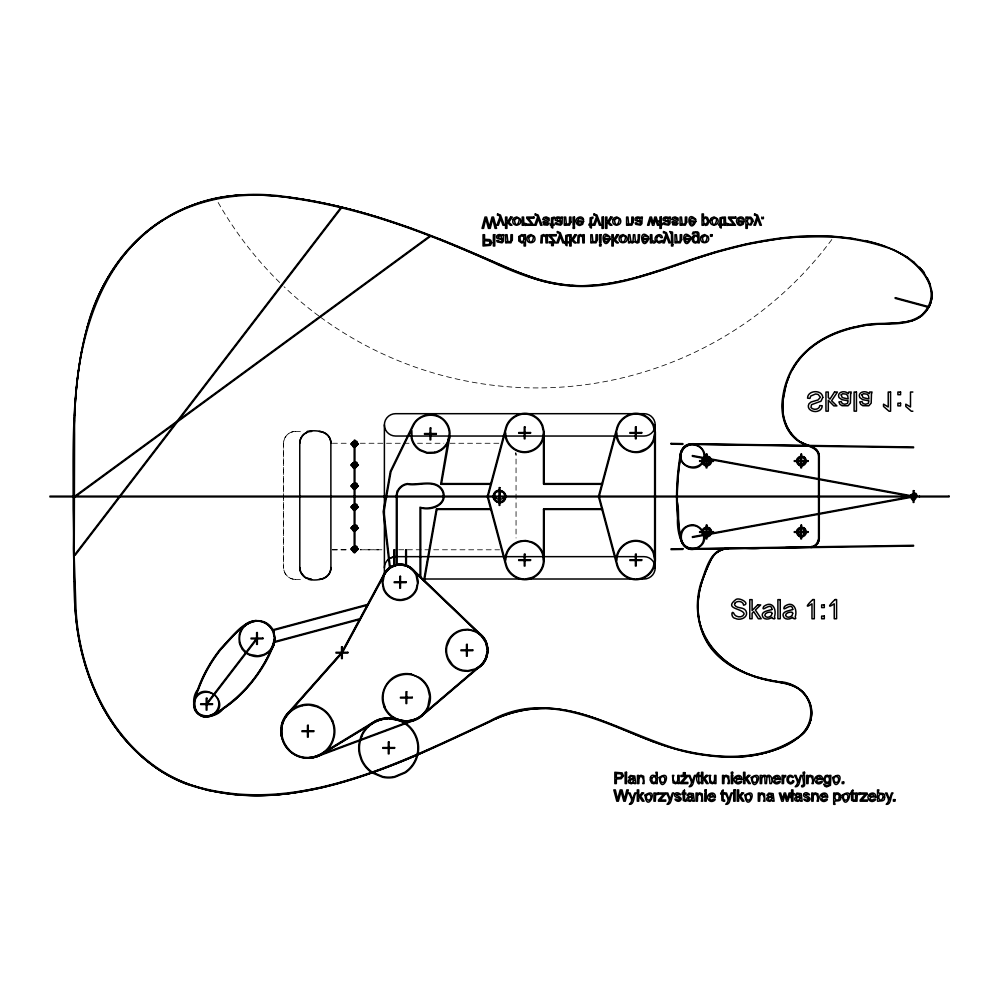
<?xml version="1.0" encoding="UTF-8"?>
<svg xmlns="http://www.w3.org/2000/svg" width="999" height="999" viewBox="0 0 999 999"><rect width="100%" height="100%" fill="white"/><g stroke="black" fill="none" stroke-linecap="round" stroke-linejoin="round"><path stroke-width="0.75" stroke-dasharray="5 3.75" d="M295.442 579.395C289.086 579.52 283.454 573.913 283.566 567.557L283.566 443.256C283.454 436.913 289.086 431.281 295.442 431.431M295.404 431.418L302.797 431.431M332.417 443.256L347.927 443.269M360.264 443.256L411.363 443.269M417.52 443.256L443.868 443.269M450.049 443.269L499.562 443.269M332.455 549.8L347.902 549.787L330.869 549.8M398.701 549.762L499.537 549.8M295.404 579.395L302.797 579.395M516.008 455.094L515.771 452.709A11.776 11.776 0 0 1 516.046 455.107L516.046 537.974M283.604 443.269L283.604 567.557M293.044 579.158A11.801 11.801 0 0 1 283.841 569.942M283.841 440.884A11.801 11.801 0 0 1 293.044 431.668M831.83 239.523A366.933 366.933 0 0 1 321.116 317.645M318.681 315.859A366.933 366.933 0 0 1 284.028 286.725M279.683 282.505A366.933 366.933 0 0 1 217.432 201.211M381.905 549.762L360.264 549.787L381.93 549.8"/><path stroke-width="1.5" d="M74.351 420.042A476.598 476.598 0 0 0 74.176 427.36L73.476 509.003L74.288 581.53M74.188 427.422C75.15 393.569 78.359 359.515 87.288 326.773M782.904 401.361L782.941 412.949M762.324 547.939C747.002 550.874 727.434 542.582 714.597 554.283C709.003 561.563 706.106 570.479 702.859 578.958C696.665 596.153 696.278 615.559 702.821 632.704C710.976 653.858 730.644 668.069 751.46 675.299C766.021 681.73 782.954 680.307 797.065 687.549M698.688 595.579C691.52 634.727 723.239 669.18 759.789 677.647M307.18 431.418C316.121 429.545 330.906 431.256 330.869 443.256L330.906 567.557C330.919 578.833 317.407 581.356 308.654 579.395M931.33 289.46C934.552 303.271 924.987 317.095 911.687 320.866M782.879 401.398L786.188 384.265M931.842 295.504C931.842 305.07 925.898 313.773 917.619 318.281M280.831 729.969L282.655 721.515L286.85 714.235L341.608 652.472L384.178 573.663C389.423 563.436 404.52 560.876 412.637 569.218L481.443 635.089C491.183 643.893 489.522 661.063 478.384 667.931L421.366 716.433C412.187 724.737 400.349 720.716 389.86 718.743M281.431 725.786L281.431 736.688L280.881 732.579M273.676 631.43L275.1 639.41L273.676 645.541A18.207 18.207 0 0 1 264.023 655.182L260.639 656.231A17.17 17.17 0 0 1 253.321 656.231L249.925 655.182M275.1 639.41L274.001 644.705L268.918 656.081A142.133 142.133 0 0 1 223.089 708.99C214.036 720.566 190.372 719.58 194.056 700.811M487.2 651.336L485.601 658.229A20.355 20.355 0 0 1 474.787 669.03L467.932 670.629L462.799 670.204A20.317 20.317 0 0 1 452.497 664.685L448.139 658.229L446.953 654.407A19.456 19.456 0 0 1 446.953 646.216L450.012 638.948A20.317 20.317 0 0 1 462.774 630.394A19.306 19.306 0 0 1 470.979 630.419L474.787 631.605A20.355 20.355 0 0 1 485.601 642.32C489.498 651.123 485.964 662.162 477.934 667.332L420.891 715.858C413.099 722.052 401.598 722.614 393.356 716.945M487.949 651.385L486.288 658.528A21.116 21.116 0 0 1 475.087 669.717L467.957 671.365L462.637 670.941A21.054 21.054 0 0 1 451.973 665.222C444.955 658.329 443.768 646.628 449.388 638.523A21.054 21.054 0 0 1 462.612 629.695L467.957 629.258L475.087 630.906M543.468 433.866L541.982 440.272L540.247 443.469A18.806 18.806 0 0 1 528.409 451.373A17.857 17.857 0 0 1 520.829 451.373C512.275 449.712 505.644 441.633 505.731 432.929L504.994 432.929C504.657 444.892 516.958 454.832 528.571 452.11A19.543 19.543 0 0 0 540.859 443.893L542.669 440.559L544.218 433.916M654.62 433.866L653.146 440.272A18.894 18.894 0 0 1 646.316 448.551L639.572 451.386A17.882 17.882 0 0 1 631.98 451.386C623.438 449.7 616.795 441.633 616.895 432.929L616.146 432.929C615.509 447.989 634.59 458.129 646.728 449.175A19.643 19.643 0 0 0 653.833 440.559L655.369 433.916M819.23 538.249L817.719 543.456A9.278 9.278 0 0 1 813.648 546.84C809.727 548.551 809.053 546.453 813.361 546.153A8.529 8.529 0 0 0 817.095 543.044L818.543 538.686L818.543 456.131C817.781 446.728 806.842 446.728 800.761 442.669C784.777 433.616 779.757 413.698 782.779 396.578A80.432 80.432 0 0 1 788.086 377.11C799.662 348.214 829.345 331.331 858.865 326.111C879.42 319.917 903.908 328.484 922.027 314.66C948.975 287.799 910.564 253.646 884.315 246.778C819.829 225.799 749.974 240.197 687.512 261.501C654.607 272.477 621.49 285.352 586.401 286.413C554.108 287.425 523.064 276.448 494.193 263.012C429.57 233.778 362.35 208.304 291.783 198.189C252.959 191.658 211.963 195.28 176.361 212.824C95.392 252.959 73.501 351.598 74.575 434.228L74.213 557.08L75.874 605.819C78.471 679.008 117.77 758.491 189.997 784.627C293.219 817.494 397.902 763.711 489.498 721.141C552.984 685.277 616.42 730.793 676.785 748.838C716.658 759.29 762.612 761.75 798.026 737.075C811.313 728.296 815.059 708.478 805.294 695.691C797.926 684.802 783.915 683.116 771.965 681.281C748.064 676.41 723.501 666.221 709.053 645.616C697.077 627.559 694.405 604.095 700.736 583.503C705.956 570.192 709.702 548.513 727.959 548.064L727.971 548.813C720.441 548.826 713.436 553.821 710.589 560.739C703.596 575.549 697.427 591.495 698.151 608.179C697.627 651.098 739.497 676.972 777.771 681.618C797.552 681.53 816.483 699.587 810.726 720.142C799.749 748.825 762.237 755.169 735.114 756.955M819.205 538.311L818.518 541.783L814.759 545.904M797.614 532.342C807.667 544.992 804.882 518.031 797.614 532.392M523.051 578.958C515.484 578.059 508.528 572.589 506.443 565.184L488.061 496.528L506.443 427.859C508.528 420.442 515.496 414.972 523.089 414.086A19.805 19.805 0 0 1 531.955 415.572A18.881 18.881 0 0 1 540.247 422.402L541.982 425.599L543.468 431.98L543.468 483.941L544.218 483.941L544.218 431.93L542.669 425.299L540.859 421.978A19.63 19.63 0 0 0 532.242 414.872C521.853 410.152 508.653 416.783 505.719 427.672L487.287 496.528L505.719 565.384C508.653 576.261 521.853 582.904 532.242 578.171A19.63 19.63 0 0 0 540.859 571.066C545.292 564.572 545.279 555.631 540.859 549.138A19.593 19.593 0 0 0 532.242 542.02L525.624 540.484L520.666 540.884A19.443 19.443 0 0 0 510.764 546.241A19.58 19.58 0 0 0 505.444 556.156L505.044 560.127L505.794 560.127L506.168 556.318A18.844 18.844 0 0 1 511.288 546.765A18.706 18.706 0 0 1 520.829 541.62A17.857 17.857 0 0 1 528.409 541.62A18.806 18.806 0 0 1 540.234 549.562C544.492 555.806 544.505 564.41 540.247 570.654A18.881 18.881 0 0 1 531.955 577.472L525.574 578.958M601.823 483.841L598.438 496.528L616.87 565.384C619.505 574.875 630.032 581.505 639.735 579.308A19.643 19.643 0 0 0 653.821 567.732L655.369 561.113L655.369 431.93L653.833 425.299A19.718 19.718 0 0 0 646.728 416.683A19.568 19.568 0 0 0 639.735 413.736C630.032 411.551 619.505 418.169 616.87 427.672L601.823 483.841L602.547 484.028L617.594 427.859C620.142 418.743 630.244 412.375 639.572 414.473A18.831 18.831 0 0 1 649.1 419.605A18.956 18.956 0 0 1 653.146 425.599L654.62 431.98L654.62 561.088L653.146 567.444A18.894 18.894 0 0 1 639.572 578.583L636.725 578.958M602.547 484.028L599.213 496.528L617.594 565.184C619.68 572.602 626.635 578.046 634.203 578.958M680.968 454.82C682.142 439.935 705.606 442.507 703.883 457.08C702.659 471.928 679.233 469.318 680.968 454.77M194.78 700.998C191.346 719.118 214.136 719.392 222.665 708.378A141.396 141.396 0 0 0 268.269 655.744L274.013 641.808M361.763 736.55L360.065 742.045A27.785 27.785 0 0 0 360.065 753.82L361.763 759.302A29.296 29.296 0 0 0 372.315 772.152L382.754 776.548A27.535 27.535 0 0 0 394.518 776.548L404.97 772.152A29.233 29.233 0 0 0 417.245 753.82A27.647 27.647 0 0 0 417.232 742.045A29.233 29.233 0 0 0 404.945 723.676A29.058 29.058 0 0 0 394.393 719.317C387.212 717.757 379.645 719.392 373.351 722.989L321.678 754.407C315.896 757.704 308.966 759.14 302.397 757.704A26.861 26.861 0 0 1 288.773 750.336M383.466 575.212L382.055 581.343L383.466 589.348A18.132 18.132 0 0 0 393.094 599.013L396.503 600.062A17.233 17.233 0 0 0 403.833 600.062L407.217 599.013A18.194 18.194 0 0 0 416.87 589.348L418.294 581.343L416.87 575.212A18.132 18.132 0 0 0 407.267 565.621M384.165 575.511L382.804 583.141L384.165 589.06A17.345 17.345 0 0 0 396.665 599.338L401.061 599.687L406.93 598.314A17.433 17.433 0 0 0 416.183 589.06L417.545 583.141L416.183 575.511A17.433 17.433 0 0 0 406.93 566.271L401.036 564.897M87.3 326.785C104.67 257.567 165.047 198.988 238.124 195.267A170.292 170.292 0 0 1 248.089 194.718C346.541 195.816 437.837 238.149 526.785 275.811C590.222 301.748 656.081 271.091 716.383 251.86M384.39 574.213L341.933 652.797L289.023 712.562A26.623 26.623 0 0 0 321.166 754.445L373.701 722.577A29.62 29.62 0 0 1 396.153 719.43L398.913 720.217A23.676 23.676 0 0 0 422.102 715.509L483.391 663.024A20.729 20.729 0 0 0 481.58 635.751L411.938 569.08L405.956 565.584A17.732 17.732 0 0 0 396.803 564.934L389.997 567.807L384.39 574.213L384.39 424.862A11.176 11.176 0 0 1 395.567 413.686L644.018 413.686A11.176 11.176 0 0 1 655.194 424.862L655.194 567.832A11.176 11.176 0 0 1 644.018 579.008L422.315 579.008M929.457 306.318C933.79 297.165 931.717 286.488 927.259 277.822M786.163 384.29L788.735 377.185M653.696 430.457L655.194 424.862A11.176 11.176 0 0 1 644.018 436.039L395.567 436.039A11.176 11.176 0 0 1 384.39 424.862M788.698 377.21L792.282 369.78M792.257 369.805C803.046 350.012 822.764 336.588 844.03 330.194C865.821 322.277 889.36 325.212 911.65 320.879M792.307 370.03C805.581 345.442 832.404 331.805 859.003 326.848C879.682 320.667 904.32 329.22 922.514 315.234M194.643 699.138C202.322 680.356 229.92 699.637 215.709 713.336C198.801 726.273 187.213 703.546 197.64 689.472A142.62 142.62 0 0 1 220.654 648.576C232.205 637.724 245.042 615.384 264.023 621.79M195.329 699.45C199.775 687.924 217.794 690.908 218.744 702.996M711.65 558.429C714.934 552.41 721.39 548.626 728.209 548.488L810.351 547.252C814.934 547.14 818.955 543.294 819.292 538.736L819.292 456.081C818.618 446.391 807.529 446.041 801.148 442.033M803.059 354.807L810.626 347.664M387.662 559.927L389.972 558.154L395.567 556.655L644.018 556.655A11.176 11.176 0 0 1 655.194 567.832L653.696 562.25M311.638 431.431C305.294 431.293 299.663 436.925 299.762 443.256L299.8 567.557A11.788 11.788 0 0 0 300.761 572.202A11.876 11.876 0 0 0 305.02 577.372L311.601 579.395A11.788 11.788 0 0 1 305.02 577.372L300.687 572.165L299.762 567.557M74.276 581.518C72.827 653.259 98.913 731.38 161.726 771.64C269.518 832.342 395.816 764.422 495.217 719.13A118.781 118.781 0 0 1 544.605 708.391C583.266 708.141 617.544 728.458 652.709 741.595M495.204 719.13C510.726 712.225 527.584 708.528 544.592 708.378M659.115 270.592L634.59 278.097M687.612 261.039L716.37 251.898L747.489 243.881M297.34 706.38L302.397 704.807A25.874 25.874 0 0 1 313.299 704.807L318.356 706.38M498.976 490.984L495.591 492.607L493.956 497.102M500.024 502.06L503.409 500.437L505.044 495.941C503.121 500.511 496.003 500.474 494.168 495.854M706.867 464.585C719.492 454.52 692.557 457.33 706.917 464.585M706.867 535.564C715.721 533.179 703.546 523.239 702.971 532.392M490.671 509.203L491.396 509.015M601.823 509.203L602.547 509.015M913.81 499.088C923.051 491.795 903.396 493.781 913.848 499.088M691.37 443.718C686.113 444.368 681.38 448.464 680.419 453.721C676.748 474.987 675.524 496.69 677.559 518.181C676.548 531.206 682.042 559.615 701.061 545.754C710.789 536.987 699.013 520.429 687.662 525.874C675.474 530.469 679.757 549.737 692.432 549.325L913.561 546.066L913.548 545.317L692.432 548.588C678.433 548.938 677.185 526.698 691.32 525.674C703.671 524.125 708.953 543.119 696.865 547.677C672.364 553.034 681.043 514.285 677.322 501.923C677.047 485.502 678.483 469.068 681.33 452.897C682.754 448.426 686.8 445.042 691.458 444.468M747.464 243.918L781.543 238.274L799.899 236.663M256.081 621.116C240.834 623.801 231.556 638.923 221.229 649.05A141.883 141.883 0 0 0 198.339 689.722C192.844 698.651 192.083 714.572 205.407 716.383C212.712 717.082 219.468 710.239 218.744 702.946M407.567 720.928L415.434 719.093L419.38 716.945A23.452 23.452 0 0 0 427.834 706.693L429.657 696.44L427.822 688.573A23.452 23.452 0 0 0 419.38 678.333C406.481 668.905 386.276 677.272 383.554 692.956A22.04 22.04 0 0 0 383.554 702.322L384.915 706.693M309.19 757.504L313.137 756.967A26.136 26.136 0 0 0 326.398 749.812A26.324 26.324 0 0 0 332.005 741.458C334.727 734.939 334.727 727.534 332.005 721.016M399.275 564.897L396.665 565.247A17.295 17.295 0 0 0 387.874 569.992M256.056 620.367L249.925 621.79A18.244 18.244 0 0 0 244.168 625.674A18.069 18.069 0 0 0 239.223 634.827L239.223 642.145A18.069 18.069 0 0 0 241.958 648.613M302.56 705.544L309.166 705.019L318.069 707.067M387.137 718.743L382.754 719.33A29.058 29.058 0 0 0 368.007 727.272M309.215 758.253L313.299 757.704A26.873 26.873 0 0 0 322.939 753.633A27.073 27.073 0 0 0 332.704 741.745L334.265 736.688A25.762 25.762 0 0 0 334.265 725.786L332.704 720.729M434.602 452.285L427.11 452.472L420.154 449.737A18.944 18.944 0 0 1 412.038 438.111L411.85 430.619L411.113 430.494L411.301 438.274A19.705 19.705 0 0 0 419.742 450.374L426.985 453.209L434.765 453.022A19.693 19.693 0 0 0 446.865 444.543L449.538 438.274L450 433.329A19.543 19.543 0 0 0 437.612 415.696C428.446 411.863 416.945 416.533 412.712 425.424L390.297 471.328L383.179 511.65L389.585 567.782L390.322 567.694L383.941 511.675L391.021 471.565L413.386 425.749C419.006 413.174 438.299 411.351 445.829 423.101A18.781 18.781 0 0 1 449.25 433.366L440.734 483.866L441.471 484.003L449.712 437.3L448.976 437.162L447.939 440.834A18.919 18.919 0 0 1 434.602 452.285M238.124 195.267L253.684 194.705M799.887 236.688L831.692 236.438L854.907 238.786M785.576 547.602L810.376 547.252M912.849 392.033L910.501 392.033L910.501 406.993L905.793 404.158L905.793 406.431L911.338 411.238L912.849 411.238M543.468 432.929L544.218 432.929M654.62 432.929L655.369 432.929M704.47 461.026L712.162 461.026M797.677 461.026L806.867 461.026M498.926 490.984L503.409 492.607L505.044 495.991M676.585 496.528L677.322 496.528M500.074 502.06L495.591 500.437L493.956 497.052M704.47 532.055L712.162 532.055M797.677 532.055L806.867 532.055M706.917 535.564L704.02 534.527L702.971 532.342M654.62 560.127L655.369 560.127M692.432 443.718L913.561 446.978L913.548 447.727L692.419 444.468M808.828 445.804L692.644 444.08A11.838 11.838 0 0 0 681.206 452.859C675.886 481.343 675.911 510.789 680.993 539.298A11.851 11.851 0 0 0 693.281 548.951L723.126 548.551L723.126 549.2M235.727 794.492L208.454 790.484L186.164 783.803A130.582 130.582 0 0 1 154.196 766.483A179.408 179.408 0 0 1 101.498 704.782A234.653 234.653 0 0 1 83.629 659.128M238.599 794.692L244.33 795.104A266.833 266.833 0 0 0 290.06 793.393L322.377 787.362A599.45 599.45 0 0 0 429.87 749.238M405.369 720.928C394.617 718.781 382.942 715.321 372.952 722.352L321.291 753.77C315.672 756.967 308.941 758.378 302.56 756.967M782.242 682.829L761.275 678.134M786.25 683.478C796.103 685.164 804.807 691.857 808.99 700.936A29.558 29.558 0 0 1 810.526 705.306M865.296 240.572C880.356 243.906 895.079 249.313 908.054 257.754M490.671 483.841L491.396 484.028M407.217 565.571L403.833 564.522A17.32 17.32 0 0 0 396.503 564.522L393.107 565.571A18.194 18.194 0 0 0 383.354 575.199M411.213 674.088L419.805 677.709A24.213 24.213 0 0 1 428.521 688.286L429.92 692.794A22.727 22.727 0 0 1 429.92 702.484L428.521 706.992A24.213 24.213 0 0 1 419.805 717.569L411.213 721.178A22.74 22.74 0 0 1 401.523 721.178L392.932 717.569M250.225 654.495L257.879 655.856L263.736 654.495A17.458 17.458 0 0 0 272.977 645.242L274.35 637.587L272.977 631.73A17.458 17.458 0 0 0 263.736 622.477C257.355 619.667 249.638 621.403 244.693 626.211A17.333 17.333 0 0 0 239.96 634.989A16.483 16.483 0 0 0 239.96 641.982A17.333 17.333 0 0 0 244.693 650.761M884.802 246.278C820.117 224.912 749.974 239.423 687.275 260.801C654.445 271.74 621.403 284.603 586.376 285.664C554.195 286.676 523.264 275.712 494.493 262.325C427.922 232.205 358.479 206.069 285.614 196.616C246.965 190.909 206.318 195.991 171.628 214.498C54.396 280.507 75.4 436.213 73.402 548.613L75.125 605.856C77.785 678.146 115.734 756.255 186.101 783.965C290.197 819.792 397.127 764.909 489.81 721.815C563.324 680.644 631.93 746.603 703.796 755.069C738.024 760.314 777.172 756.68 803.983 732.841C815.958 720.067 812.949 697.727 798.313 688.274M411.6 228.584L384.365 219.33A565.372 565.372 0 0 0 285.552 196.803M652.697 741.595C679.008 751.51 706.992 756.992 735.139 756.967A112.924 112.924 0 0 0 798.538 737.512A29.558 29.558 0 0 0 810.901 706.805M782.966 412.899C783.89 422.739 788.386 432.342 796.066 438.698C802.697 446.316 818.618 444.53 819.205 456.918M438.561 238.661L509.028 268.856L540.546 280.157A162.762 162.762 0 0 0 568.906 285.239M893.118 249.5L907.891 257.592L914.185 262.325M805.993 444.767C787.337 437.162 779.919 415.409 783.516 396.678A79.695 79.695 0 0 1 788.773 377.397M796.091 438.673L793.531 436.313A35.714 35.714 0 0 1 786.8 426.76L785.102 422.652M914.16 262.362L923.775 272.327L929.832 283.516M923.85 272.402L919.467 267.22L923.825 272.44M486.288 642.107L487.949 649.25M384.228 706.992C378.159 693.693 387.162 676.698 401.523 674.088A22.84 22.84 0 0 1 411.213 674.088M356.78 464.81C356.531 461.888 351.998 462.412 352.322 465.259M356.78 527.834C350.487 519.917 352.235 536.788 356.78 527.784M352.322 465.209C352.572 468.131 357.118 467.607 356.78 464.76M487.2 649.275L485.514 642.207L481.643 636.313L412.125 569.767C404.333 561.763 389.872 564.21 384.84 574.025L342.232 652.896L288.212 713.835C282.904 719.942 280.357 728.558 282.155 736.525A25.087 25.087 0 0 1 282.155 725.948M655.369 559.128L653.833 552.472A19.643 19.643 0 0 0 646.753 543.831A19.53 19.53 0 0 0 639.735 540.884C628.096 538.149 615.846 548.164 616.196 560.127L616.945 560.127C616.845 551.423 623.426 543.306 631.98 541.62A17.882 17.882 0 0 1 639.572 541.62A18.794 18.794 0 0 1 649.1 546.765A18.894 18.894 0 0 1 653.134 552.709L654.62 559.178M919.48 496.153L919.48 496.903M907.641 496.153L907.641 496.903M763.386 217.07L763.386 218.656L761.812 218.656L761.812 217.07M499.612 490.621L499.612 502.46M703.333 457.604A4.845 4.845 0 0 1 711.313 459.378A4.845 4.845 0 0 1 706.33 465.859A4.845 4.845 0 0 1 702.559 458.616M384.39 567.832A11.176 11.176 0 0 1 395.567 556.655M299.8 443.269A11.788 11.788 0 0 1 301.823 436.65A11.876 11.876 0 0 1 307.03 432.355M319.068 431.431A11.776 11.776 0 0 1 325.686 433.454A11.876 11.876 0 0 1 329.97 438.661A11.776 11.776 0 0 1 330.869 443.231M330.906 567.557A11.788 11.788 0 0 1 328.883 574.175A11.876 11.876 0 0 1 323.676 578.471A11.788 11.788 0 0 1 319.106 579.358M706.78 457.117A3.921 3.921 0 0 1 710.701 461.026A3.921 3.921 0 0 1 706.78 464.96A3.921 3.921 0 0 1 702.871 461.026M704.008 458.266A3.921 3.921 0 0 1 705.257 457.43M797.876 530.544A3.921 3.921 0 0 1 803.883 528.958A3.921 3.921 0 0 1 803.883 535.164A3.921 3.921 0 0 1 797.876 533.578M702.871 532.08A3.921 3.921 0 0 1 706.78 528.146A3.921 3.921 0 0 1 710.701 532.067A3.921 3.921 0 0 1 706.768 535.976M705.257 535.676A3.921 3.921 0 0 1 704.02 534.827M797.876 459.515A3.921 3.921 0 0 1 803.883 457.929A3.921 3.921 0 0 1 803.883 464.135A3.921 3.921 0 0 1 797.876 462.549M700.674 586.076A144.605 144.605 0 0 1 711.65 558.429M83.229 657.654A234.653 234.653 0 0 1 75.649 610.751M74.513 415.646A476.598 476.598 0 0 1 81.518 351.685M95.654 302.585A189.098 189.098 0 0 1 130.931 246.778M131.856 245.754A189.098 189.098 0 0 1 138.624 238.811A143.769 143.769 0 0 1 162.812 219.792M172.977 213.998A170.292 170.292 0 0 1 236.701 195.342M583.329 285.876A162.762 162.762 0 0 1 571.79 285.464M814.872 448.364A10.465 10.465 0 0 1 818.693 453.571M371.828 723.076A29.982 29.982 0 0 0 361.001 736.251L359.328 741.882A28.621 28.621 0 0 0 359.328 753.97L361.064 759.59A30.045 30.045 0 0 0 371.903 772.764L382.592 777.272A28.359 28.359 0 0 0 394.68 777.272L405.394 772.776A29.982 29.982 0 0 0 417.969 753.983A28.472 28.472 0 0 0 417.969 741.882A29.982 29.982 0 0 0 409.802 726.723A29.795 29.795 0 0 0 394.543 718.593A28.571 28.571 0 0 0 382.592 718.593A29.795 29.795 0 0 0 371.903 723.089M361.675 736.525A29.233 29.233 0 0 1 367.919 727.247M475.087 630.831A21.116 21.116 0 0 1 486.288 642.02M392.694 717.569A24.213 24.213 0 0 1 383.966 706.98M393.119 716.945A23.452 23.452 0 0 1 384.665 706.68M281.231 725.798A27.073 27.073 0 0 1 288.624 712.062M288.873 750.374A26.873 26.873 0 0 1 281.568 736.775M288.886 712.387A26.873 26.873 0 0 1 297.415 706.643M318.344 706.643A26.873 26.873 0 0 1 332.63 720.928M289.385 749.837A26.136 26.136 0 0 1 282.28 736.6M286.201 716.77A26.136 26.136 0 0 1 302.622 705.781M318.057 707.304A26.136 26.136 0 0 1 331.943 721.191M302.46 757.017A26.324 26.324 0 0 1 289.098 749.799M281.968 725.961A26.324 26.324 0 0 1 285.939 716.508M384.053 575.474A17.433 17.433 0 0 1 387.774 569.954M264.186 621.79A18.244 18.244 0 0 1 273.851 631.443M249.787 655.169A18.207 18.207 0 0 1 241.833 648.626M250.087 654.482A17.458 17.458 0 0 1 244.58 650.761M543.518 509.115L543.468 560.127L544.218 560.127L544.255 509.115L543.518 509.115M671.041 443.431L671.028 444.18L682.866 444.368L682.879 443.618L671.041 443.431M633.915 778.109L629.208 779.532L628.221 781.156L628.833 782.991L631.368 783.765L634.028 782.567L634.303 783.578L635.751 783.578L634.765 776.023L630.419 775.461L628.496 777.584L629.807 777.921L630.581 776.648L632.317 776.36L633.915 778.109M692.482 795.728L687.774 797.152L686.788 798.775L687.399 800.624L689.934 801.385L692.594 800.187L692.869 801.198L694.317 801.198L693.331 793.643L688.998 793.081L687.025 795.354L688.373 795.541L689.148 794.267L690.883 793.98L692.482 795.728M715.384 797.19C712.25 796.028 706.53 797.914 711.35 800.249C719.467 795.978 712.674 804.67 708.716 800.099C703.758 794.043 715.734 789.347 715.384 797.19M780.444 779.57C777.309 778.396 771.603 780.281 776.41 782.629C784.527 778.358 777.734 787.05 773.788 782.479C768.818 776.423 780.793 771.727 780.444 779.57M875.836 797.19C872.701 796.028 866.995 797.914 871.802 800.249C879.919 795.978 873.126 804.67 869.167 800.099C864.21 794.043 876.185 789.347 875.836 797.19M827.609 797.19C824.712 796.29 818.656 797.789 823.576 800.249C831.692 795.978 824.887 804.682 820.953 800.099C815.971 794.055 827.959 789.347 827.609 797.19M772.277 795.716L767.569 797.152L766.583 798.775L767.182 800.624L769.73 801.385L772.389 800.187L772.664 801.198L774.113 801.198L773.126 793.643L768.78 793.081L766.82 795.354L768.181 795.541L768.943 794.267L770.679 793.98L772.277 795.716M771.952 609.49C768.943 610.676 758.953 611.351 763.311 617.769C765.734 619.88 769.605 619.255 771.915 617.232C771.503 618.818 776.635 620.079 774.425 616.945C777.022 608.928 772.09 600.149 763.736 606.48C760.239 613.798 771.615 600.836 771.952 609.49M792.731 609.49C789.697 610.751 779.744 611.376 784.103 617.769C786.513 619.892 790.384 619.255 792.694 617.232C792.282 618.818 797.414 620.092 795.216 616.945C797.789 608.94 792.869 600.149 784.515 606.48C781.018 613.786 792.394 600.849 792.731 609.49M503.633 235.689L503.471 241.271L502.085 242.832L497.29 241.958L496.69 240.559L498.039 240.372L500.174 241.933L501.748 241.458L502.135 239.897L496.715 237.962C495.254 234.565 500.424 233.466 502.26 235.714L502.534 234.703L503.983 234.703L503.633 235.689M562.237 218.057L562.075 223.639L560.676 225.2L555.894 224.325L555.294 222.927L556.643 222.74L558.778 224.3L560.364 223.826L560.739 222.265L555.319 220.329C553.846 216.933 559.028 215.834 560.864 218.082L561.138 217.07L562.587 217.07L562.237 218.057M642.082 218.057L641.92 223.639L640.521 225.2L635.739 224.325L635.127 222.927L636.488 222.74L638.623 224.3L640.197 223.826L640.584 222.265L635.164 220.329C633.691 216.933 638.873 215.834 640.709 218.082L640.983 217.07L642.432 217.07L642.082 218.057M670.154 218.057L669.992 223.639L668.593 225.2L663.811 224.325L663.199 222.927L664.547 222.74L666.695 224.3L668.269 223.826L668.656 222.265L663.236 220.329C661.763 216.933 666.945 215.834 668.781 218.082L669.055 217.07L670.504 217.07L670.154 218.057M850.661 393.693L850.399 403.134L848.039 405.781L842.007 405.706L839.947 404.308L838.91 401.935L841.208 401.61L842.369 403.671L844.817 404.258L847.489 403.459L848.139 400.824L841.87 399.662L838.973 397.54C836.488 391.783 845.241 389.935 848.338 393.743L848.8 392.033L851.26 392.033L850.661 393.693M871.465 393.693L871.19 403.134L868.83 405.781L862.811 405.706L860.726 404.308L859.702 401.935L862 401.61L863.161 403.671L865.609 404.258L868.281 403.459L868.93 400.824L862.661 399.662L859.764 397.54C857.267 391.783 866.046 389.935 869.13 393.743L869.605 392.033L872.052 392.033L871.465 393.693M741.87 779.57C738.723 778.396 733.029 780.294 737.836 782.629C745.953 778.346 739.16 787.05 735.202 782.479C730.257 776.423 742.22 771.727 741.87 779.57M822.527 779.57C819.38 778.396 813.686 780.281 818.481 782.629C826.598 778.358 819.804 787.05 815.858 782.479C810.913 776.423 822.864 771.727 822.527 779.57M823.963 784.252L824.687 786.126L826.598 786.9L830.444 785.314L830.893 775.399L829.607 775.399L829.607 776.385L827.559 775.212L825.474 775.661L823.688 778.908L823.913 781.018L825.723 783.278L827.534 783.578L829.482 782.504L828.77 785.301L826.86 785.751L823.963 784.252M800.336 795.716L795.616 797.152L794.642 798.775L795.229 800.624L797.789 801.385L800.436 800.187L800.711 801.198L802.16 801.198L801.173 793.643L796.84 793.081L794.879 795.354L796.228 795.541L796.99 794.267L798.725 793.98L800.336 795.716M774.425 778.521L778.983 778.708L777.147 776.36L775.236 776.885L774.425 778.521M597.452 239.735L596.016 242.819L593.156 242.745L592.057 241.733L592.057 242.894L590.809 242.894L590.809 234.703L592.195 234.703L592.832 241.308L594.368 241.87L595.904 240.959L596.066 234.703L597.452 234.703L597.452 239.735M681.655 239.735L680.219 242.819L677.359 242.745L676.261 241.733L676.261 242.894L675.012 242.894L675.012 234.703L676.398 234.703L677.035 241.308L678.571 241.87L680.107 240.959L680.269 234.703L681.655 234.703L681.655 239.735M570.941 222.103L569.505 225.175L566.645 225.112L565.546 224.101L565.546 225.262L564.298 225.262L564.298 217.07L565.684 217.07L566.321 223.676L567.857 224.238L569.393 223.326L569.555 217.07L570.941 217.07L570.941 222.103M579.083 236.888L578.995 242.894L577.609 242.894L578.121 235.502L580.407 234.528L583.004 235.914L583.004 234.703L584.24 234.703L584.24 242.894L582.854 242.894L582.629 236.913L580.681 235.714L579.083 236.888M512.35 239.735L510.914 242.819L508.041 242.745L506.943 241.733L506.943 242.894L505.694 242.894L505.694 234.703L507.08 234.703L507.729 241.308L509.253 241.87L510.801 240.959L510.964 234.703L512.35 234.703L512.35 239.735M542.245 236.888L542.157 242.894L540.771 242.894L541.283 235.502L543.568 234.528L546.166 235.914L546.166 234.703L547.402 234.703L547.402 242.894L546.016 242.894L545.791 236.913L543.843 235.714L542.245 236.888M686.75 222.103L685.314 225.175L682.454 225.112L681.355 224.101L681.355 225.262L680.094 225.262L680.094 217.07L681.493 217.07L682.13 223.676L683.666 224.238L685.202 223.326L685.364 217.07L686.75 217.07L686.75 222.103M633.241 222.103L631.793 225.175L628.933 225.112L627.834 224.101L627.834 225.262L626.585 225.262L626.585 217.07L627.971 217.07L628.608 223.676L630.144 224.238L631.68 223.326L631.843 217.07L633.241 217.07L633.241 222.103M709.365 796.141L713.923 796.328L712.075 793.98L710.177 794.505L709.365 796.141M735.863 778.521L740.409 778.708L738.573 776.36L736.663 776.885L735.863 778.521M816.508 778.521L821.053 778.708L819.217 776.36L817.319 776.885L816.508 778.521M821.59 796.141L826.148 796.328L824.312 793.98L822.414 794.505L821.59 796.141M869.817 796.141L874.362 796.328L872.527 793.98L870.629 794.505L869.817 796.141M591.445 218.631L591.383 224.176L592.782 224.176L592.782 225.262L591.383 225.262L591.383 228.122L589.997 227.285L589.997 225.262L588.985 225.262L588.985 224.176L589.997 224.176L590.172 217.832L592.969 217.095L592.782 218.319L591.445 218.631M567.07 236.263L566.995 241.808L568.394 241.808L568.394 242.894L566.995 242.894L566.995 245.754L565.621 244.917L565.621 242.894L564.597 242.894L564.597 241.808L565.621 241.808L565.784 235.464L568.593 234.728L568.394 235.951L567.07 236.263M552.834 218.631L552.772 224.176L554.158 224.176L554.158 225.262L552.772 225.262L552.772 228.122L551.386 227.285L551.386 225.262L550.374 225.262L550.374 224.176L551.386 224.176L551.56 217.832L554.358 217.095L554.158 218.319L552.834 218.631M721.303 218.631L721.228 224.176L722.627 224.176L722.627 225.262L721.228 225.262L721.228 228.122L719.854 227.285L719.854 225.262L718.83 225.262L718.83 224.176L719.854 224.176L720.029 217.832L722.826 217.095L722.627 218.319L721.303 218.631M274.7 638.586L273.326 645.441C260.202 675.137 237.587 706.131 206.006 716.857C197.502 716.82 191.471 707.13 194.917 699.437C203.609 668.706 222.839 640.409 249.45 622.552C260.539 616.783 275.137 626.123 274.7 638.586M804.545 784.34C805.619 786.538 800.499 788.261 801.673 785.576C805.968 785.901 801.473 777.322 803.159 775.399L804.545 775.399L804.545 784.34M638.249 239.86L637.624 241.658L635.352 241.296L634.79 234.703L633.403 234.703L633.054 241.408L630.869 241.571L629.919 234.703L628.533 234.703L628.533 242.894L629.782 242.894L629.782 241.746L632.267 243.082L634.577 241.646L637.1 243.082L638.973 242.407L639.622 234.703L638.249 234.703L638.249 239.86M792.731 780.581L792.045 782.117L790.284 782.629C787.612 781.905 787.649 777.06 790.321 776.36C797.177 780.606 790.646 771.603 787.412 777.197C786.575 779.295 786.8 782.504 789.173 783.491C791.033 785.464 796.278 780.768 792.731 780.581M524.188 238.674L522.827 241.733L520.404 241.171L519.942 237.412L521.166 235.851L523.551 236.413L524.188 238.674M656.88 237.387L656.88 240.21L658.129 241.746L662.287 240.484L661.201 242.407L659.028 243.082L655.731 241.084C652.522 236.051 661.188 231.468 662.424 237.525L661.063 237.712L659.003 235.664L656.88 237.387M594.068 213.923L593.918 215.222L595.454 215.26L596.453 217.058L593.344 225.262L594.842 225.262L597.14 218.619L599.462 225.262L600.836 225.262L596.952 215.072L594.068 213.923M663.548 231.556L663.398 232.854L664.922 232.892L665.921 234.69L662.824 242.894L664.31 242.894L666.62 236.251L668.93 242.894L670.317 242.894L666.433 232.717L663.548 231.556M693.618 237.55L693.618 240.247L694.829 241.746A2.06 2.06 0 0 0 697.277 241.171C698.788 239.31 697.764 234.977 694.817 236.039L693.618 237.55M703.458 219.743L703.983 223.526L706.38 224.163L707.729 221.241L706.343 218.232A1.961 1.961 0 0 0 703.933 218.781L703.458 219.743M751.585 221.179L750.948 223.539A1.923 1.923 0 0 1 748.563 224.101L747.177 221.229L748.351 218.294L750.923 218.818L751.585 221.179M497.577 213.923L497.427 215.222L498.963 215.26L499.962 217.058L496.853 225.262L498.351 225.262L500.649 218.619L502.972 225.262L504.345 225.262L500.462 215.072L497.577 213.923M535.289 213.923L535.127 215.222L536.663 215.26L537.662 217.058L534.565 225.262L536.063 225.262L538.361 218.619L540.671 225.262L542.057 225.262L538.174 215.072L535.289 213.923M557.405 231.556L557.255 232.854L558.791 232.892L559.79 234.69L556.68 242.894L558.179 242.894L560.476 236.251L562.799 242.894L564.185 242.894L560.289 232.717L557.405 231.556M711.9 219.792C713.249 233.841 721.503 212.312 711.9 219.792M754.632 213.923L754.47 215.222L756.006 215.26L757.017 217.058L753.908 225.262L755.406 225.262L757.692 218.619L760.014 225.262L761.4 225.262L757.517 215.072L754.632 213.923M528.721 237.425C530.057 251.473 538.311 229.945 528.721 237.425M614.497 219.792C615.846 233.841 624.1 212.312 614.497 219.792M620.841 237.425C622.177 251.473 630.431 229.945 620.841 237.425M514.497 219.792C515.846 233.841 524.1 212.312 514.497 219.792M702.422 237.425C703.758 251.473 712.025 229.945 702.422 237.425M822.789 397.427L820.978 401.223L811.475 404.682L810.988 407.48C813.149 410.452 819.53 409.777 819.779 405.582L822.214 405.769L821.94 407.367A5.382 5.382 0 0 1 818.78 410.789C814.197 413.161 805.943 409.777 808.953 403.833L811.001 402.048L818.106 399.925L820.354 397.215L818.156 394.405L815.596 393.981L810.738 396.029L809.952 398.389L807.567 398.176C807.529 390.01 822.239 389.26 822.789 397.427M710.564 219.343C707.592 227.547 721.403 226.561 717.494 218.793L714.135 216.895L711.363 217.994L710.564 219.343M744.218 221.179L743.169 224.325L740.484 225.449A3.596 3.596 0 0 1 736.937 222.927C734.415 217.994 742.569 214.223 744.168 219.53L739.635 218.207L738.099 220.816L744.218 221.179M513.174 219.343C510.189 227.547 524 226.561 520.104 218.793L516.745 216.895L513.973 217.994L513.174 219.343M527.385 236.975C524.4 245.18 538.224 244.193 534.315 236.426L530.956 234.528L528.184 235.627L527.385 236.975M583.666 221.179L582.617 224.325L579.944 225.449A3.596 3.596 0 0 1 576.386 222.927C573.863 217.982 582.03 214.223 583.616 219.53L579.083 218.207L577.559 220.816L583.666 221.179M613.161 219.343C610.177 227.547 624 226.561 620.092 218.793L616.745 216.895L613.96 217.994L613.161 219.343M619.505 236.975C616.52 245.18 630.344 244.193 626.435 236.426L623.076 234.528L620.304 235.627L619.505 236.975M648.763 238.811C641.683 254.383 637.287 225.399 648.713 237.163L644.193 235.839L642.657 238.449L648.763 238.811M695.966 221.179C688.885 236.763 684.49 207.767 695.916 219.53L691.383 218.207L689.859 220.816L695.966 221.179M701.086 236.975C698.101 245.18 711.925 244.193 708.029 236.426L704.657 234.528L701.885 235.627L701.086 236.975M610.177 238.811C603.084 254.383 598.701 225.399 610.127 237.163L605.594 235.839L604.058 238.449L610.177 238.811M690.871 238.811C683.791 254.383 679.395 225.399 690.821 237.163L686.288 235.839L684.752 238.449L690.871 238.811M752.996 221.291L750.961 225.137L747.289 224.338L747.289 228.371L745.903 228.371L745.903 217.07L747.19 217.07L747.19 218.107L748.176 217.195L750.811 217.183L752.746 219.43L752.996 221.291M692.257 237.263L692.457 241.009L693.681 242.545L695.579 243.082L697.964 241.908L697.964 242.894L699.25 242.894L698.85 233.104L697.627 231.843L693.181 232.043L692.307 234.028L695.541 232.53L697.027 232.917L697.839 235.776L694.068 235.015L692.257 237.263M651.698 778.084L652.097 781.717L654.145 782.629C656.705 781.767 656.63 777.185 654.083 776.36L651.698 778.084M761.8 777.721L761.613 783.578L760.227 783.578L760.227 775.399L761.475 775.399C760.888 777.472 765.321 773.276 766.221 776.535C770.329 772.19 773.576 779.67 771.303 783.578L769.929 783.578L769.255 776.598L766.957 777.085L766.47 783.578L765.084 783.578L764.747 776.872L763.373 776.41L761.8 777.721M839.372 797.402L838.598 799.6L836.775 800.249C834.165 799.387 834.315 794.854 836.8 793.918L838.835 794.829L839.372 797.402M646.266 795.741L646.665 799.337L648.925 800.249C651.673 799.5 651.623 794.704 648.913 793.98L646.266 795.741M829.595 779.732L828.845 781.817L826.972 782.429C824.4 781.705 824.412 777.16 826.935 776.36L829.045 777.247L829.595 779.732M697.577 795.416L697.414 801.198L696.028 801.198L696.028 793.019L697.277 793.019L697.277 794.18L699.5 792.831L702.222 793.868L702.672 801.198L701.286 801.198C703.383 798.513 700.586 791.046 697.577 795.416M808.216 777.796L808.054 783.578L806.68 783.578L806.68 775.399L807.916 775.399L807.916 776.56L810.139 775.212L812.861 776.248L813.323 783.578L811.937 783.578C814.035 780.893 811.213 773.426 808.216 777.796M813.311 795.416L813.149 801.198L811.762 801.198L811.762 793.019L813.011 793.019L813.011 794.18L815.234 792.831L817.956 793.868L818.406 801.198L817.02 801.198C818.893 798.588 816.533 790.971 813.311 795.416M639.01 777.796L638.848 783.578L637.462 783.578L637.462 775.399L638.711 775.399L638.711 776.56L640.933 775.212L643.656 776.248L644.105 783.578L642.719 783.578C644.817 780.893 642.007 773.413 639.01 777.796M665.109 779.794L664.323 781.967L662.312 782.629C659.565 781.93 659.552 777.085 662.275 776.36L664.535 777.272L665.109 779.794M750.836 797.414L750.049 799.587L748.039 800.249C745.291 799.55 745.279 794.704 748.014 793.98L750.261 794.892L750.836 797.414M757.18 779.794L756.38 781.967L754.37 782.629C751.598 781.917 751.635 777.097 754.345 776.36L756.605 777.272L757.18 779.794M838.71 779.794L837.911 781.967L835.901 782.629C833.154 781.93 833.141 777.085 835.876 776.36L838.136 777.272L838.71 779.794M848.188 797.414L847.389 799.587L845.379 800.249C842.607 799.537 842.644 794.729 845.341 793.98L847.614 794.892L848.188 797.414M883.203 797.439L881.355 800.249C878.084 800.474 877.859 794.879 880.631 793.98L882.679 794.867L883.203 797.439M714.572 780.157C712.949 786.475 707.991 778.933 710.714 775.399L709.327 775.399L709.839 782.791L712.487 783.765L714.722 782.379L714.722 783.578L715.958 783.578L715.958 775.399L714.572 775.399L714.572 780.157M724.063 777.796L723.9 783.578L722.527 783.578L722.527 775.399L723.763 775.399L723.763 776.56L725.998 775.212L728.708 776.248L729.17 783.578L727.784 783.578C729.994 780.906 727.06 773.413 724.063 777.796M759.827 795.416L759.665 801.198L758.278 801.198L758.278 793.019L759.527 793.019L759.527 794.18L761.75 792.831L764.472 793.868L764.934 801.198L763.536 801.198C765.634 798.526 762.824 791.033 759.827 795.416M655.519 795.429L655.332 801.198L653.945 801.198L653.945 793.019L655.194 793.019C653.833 795.479 659.715 790.446 657.904 794.567C656.93 793.93 655.744 794.367 655.519 795.429M677.759 780.157C676.161 786.475 671.141 778.933 673.9 775.399L672.514 775.399L673.076 782.854L675.674 783.765L677.909 782.379L677.909 783.578L679.145 783.578L679.145 775.399L677.759 775.399L677.759 780.157M783.703 777.796L783.516 783.578L782.13 783.578L782.13 775.399L783.366 775.399L783.366 776.635C786.363 773.688 786.837 776.747 783.703 777.796M426.873 562.425L423.701 580.506L424.438 580.631L437.025 509.178L436.288 509.04L426.873 562.425M857.192 795.429L856.992 801.198L855.606 801.198L855.606 793.019L856.855 793.019C855.494 795.491 861.363 790.446 859.565 794.567C858.578 793.943 857.404 794.367 857.192 795.429M624.537 799.437L622.002 789.909L620.204 789.909L617.544 799.625L615.347 789.909L613.811 789.909L616.82 801.198L618.344 801.198L621.078 791.32L623.801 801.198L625.237 801.198L628.334 789.909L626.835 789.909L624.537 799.437M692.494 455.556L692.357 456.293L913.486 496.89L913.623 496.153L692.494 455.556M633.915 780.306C629.87 787.462 627.946 776.797 633.915 780.306M692.482 797.926C688.536 805.069 686.375 794.38 692.482 797.926M771.927 613.224C772.352 616.845 766.158 619.018 764.797 615.434C764.422 612.262 772.389 610.976 771.927 613.224M772.277 797.926C767.769 805.157 766.57 794.392 772.277 797.926M800.324 797.926C796.702 805.032 794.018 794.567 800.324 797.926M709.153 221.229L707.529 224.9L705.681 225.449L703.308 224.201L703.308 225.262L702.047 225.262L702.047 213.936L703.433 213.936L703.433 217.919L705.581 216.895L707.379 217.42L709.153 221.229M884.615 797.452C885.376 802.359 878.845 800.436 878.808 801.198L877.522 801.198L877.522 789.909L878.908 789.909C875.961 796.69 885.788 789.66 884.615 797.452M792.719 613.224C793.094 616.858 787.012 619.005 785.576 615.434C785.202 612.262 793.169 610.976 792.719 613.224M518.806 236.576L518.768 241.021L521.815 243.082L524.075 241.958L524.075 246.004L525.449 246.004L525.449 234.703L524.163 234.703L524.163 235.739L521.878 234.528L518.806 236.576M485.764 218.656L483.566 228.371L482.03 228.371L485.027 217.07L486.563 217.07L489.285 227.01L492.02 217.07L493.469 217.07L496.565 228.371L495.054 228.371L492.719 218.656L490.222 228.371L488.424 228.371L485.764 218.656M861.975 394.88L863.061 397.627L868.93 398.988L868.556 395.779L867.007 394.155L863.386 393.718L861.975 394.88M841.183 394.88L842.257 397.627L848.139 398.988L847.764 395.779L846.215 394.155L842.594 393.718L841.183 394.88M659.19 777.509C661.45 797.452 674.288 767.457 659.19 777.509M644.992 795.129C647.24 815.084 660.089 785.077 644.992 795.129M744.917 795.129C747.177 815.072 760.014 785.077 744.917 795.129M751.26 777.509C753.508 797.464 766.358 767.457 751.26 777.509M832.791 777.509C835.039 797.452 847.889 767.457 832.791 777.509M842.269 795.129C844.505 815.072 857.367 785.089 842.269 795.129M650.449 777.434L650.124 780.007L651.698 783.129L653.97 783.765L655.931 782.542L655.931 783.578L657.217 783.578L657.217 772.289L655.831 772.289C658.316 780.306 652.272 771.653 650.449 777.434M491.683 242.745L490.434 245.367L483.054 246.004L483.054 234.703L484.552 234.703L484.552 239.298L489.485 239.548L490.771 240.297L491.683 242.745M653.458 221.978L653.146 223.376L651.485 217.07L650.037 217.07L647.539 225.262L648.963 225.262L650.749 218.781L652.472 225.262L653.908 225.262L655.544 218.943L657.417 225.262L658.753 225.262L656.206 217.07L654.757 217.07L653.458 221.978M623.463 775.886L621.253 778.733L616.346 778.983L616.346 783.578L614.847 783.578L614.847 772.289L622.127 772.864L623.463 775.886M692.245 781.867L689.909 775.399L688.423 775.399C692.769 782.829 691.932 783.628 689.148 786.725C694.505 787.374 693.131 777.634 695.916 775.399L694.53 775.399L692.245 781.867M632.454 799.5L630.119 793.019L628.633 793.019C632.991 800.611 632.142 801.123 629.358 804.345C634.715 804.994 633.341 795.254 636.126 793.019L634.74 793.019L632.454 799.5M670.142 799.5L667.807 793.019L666.321 793.019C671.003 800.761 669.53 801.111 667.045 804.345C672.364 804.894 671.066 795.391 673.813 793.019L672.427 793.019L670.142 799.5M728.883 799.5L726.548 793.019L725.062 793.019C729.457 800.436 728.483 801.186 725.786 804.345C731.131 805.032 729.769 795.229 732.554 793.019L731.168 793.019L728.883 799.5M782.542 799.013L780.644 793.019L779.22 793.019L781.717 801.198L783.166 801.198L784.814 794.904L786.438 801.198L787.874 801.198L790.434 793.019L789.085 793.019L787.212 799.325L785.576 793.019L784.165 793.019L782.542 799.013M840.796 797.614C841.008 804.133 832.005 797.664 835.077 804.332L833.69 804.332L833.69 793.019L834.952 793.019L834.952 794.08C837.174 790.946 841.745 794.317 840.796 797.614M910.501 495.204C912.936 510.139 923.113 486.538 910.501 495.204M702.559 459.34C705.656 478.621 718.855 448.226 702.559 459.34M702.559 530.319C705.656 549.6 718.855 519.205 702.559 530.319M797.202 459.34C800.299 478.621 813.498 448.226 797.202 459.34M797.889 459.652C800.511 475.549 811.288 450.412 797.889 459.652M797.202 530.319C800.299 549.6 813.498 519.205 797.202 530.319M798.326 781.867L795.991 775.399L794.492 775.399C799.15 783.129 797.739 783.478 795.216 786.725C800.561 787.412 799.225 777.622 801.985 775.399L800.599 775.399L798.326 781.867M397.302 491.008L396.341 494.567L396.341 564.86L397.09 564.86L397.09 494.667C397.802 489.385 402.16 485.014 407.442 484.315C418.456 486.575 435.814 478.471 442.432 491.321C447.627 504.87 430.407 510.314 420.005 507.217L420.005 577.06L420.754 577.06L420.754 507.967C431.705 511.301 448.489 504.57 443.119 491.008C436.413 477.747 418.681 485.701 407.342 483.566C402.959 484.19 399.25 487.062 397.302 491.008M493.706 494.068C490.347 501.223 502.347 506.693 505.294 498.976C508.666 491.82 496.653 486.363 493.706 494.068M681.181 451.161C674.662 465.059 697.939 475.649 703.671 460.701C710.189 446.803 686.9 436.188 681.181 451.161M889.347 799.5L887.012 793.019L885.514 793.019C889.909 800.436 888.948 801.186 886.238 804.345C891.608 804.994 890.221 795.254 893.006 793.019L891.62 793.019L889.347 799.5M895.391 297.652L895.191 298.376L928.508 307.367L928.708 306.643L895.391 297.652M351.81 442.832C353.958 456.143 363.062 435.152 351.81 442.832M352.497 443.144L352.322 444.243A2.323 2.323 0 0 0 353.708 446.053L356.119 445.554L356.606 443.144A2.323 2.323 0 0 0 354.757 441.77L352.497 443.144M351.81 463.848C353.958 477.16 363.062 456.143 351.81 463.848M351.81 484.852C353.958 498.164 363.062 477.172 351.81 484.852M352.497 485.164C351.049 489.023 358.054 489.035 356.606 485.177A2.323 2.323 0 0 0 354.757 483.791L352.497 485.164M351.81 505.869C353.958 519.18 363.062 498.176 351.81 505.869M352.497 506.181C351.049 510.039 358.054 510.052 356.606 506.181A2.323 2.323 0 0 0 354.757 504.795L352.497 506.181M351.81 526.873C353.958 540.184 363.062 519.18 351.81 526.873M351.81 547.889C353.958 561.188 363.062 540.197 351.81 547.889M352.497 548.201C351.049 552.06 358.054 552.072 356.606 548.201A2.323 2.323 0 0 0 354.757 546.815L352.497 548.201M672.19 221.99L672.814 224.875L676.585 225.162L678.134 223.152L676.785 222.964L674.999 224.3L673.226 223.252L678.121 220.667L678.046 218.169L675.149 216.895L672.714 217.557L671.653 219.518L673.026 219.73L675.149 218.032L677.022 219.33L672.19 221.99M543.219 221.99L543.856 224.875L547.627 225.162L549.175 223.152L547.814 222.964L546.028 224.3L544.255 223.252L549.15 220.667L549.075 218.169L546.191 216.895L543.756 217.557L542.694 219.518L544.055 219.73L546.178 218.032L548.064 219.33L543.219 221.99M490.134 242.695L488.836 244.568L484.552 244.668L484.552 240.634L489.535 241.171L490.134 242.695M674.874 794.255C672.727 798.226 683.279 797.477 678.284 800.249C670.604 795.916 678.596 805.344 681.231 799.125C681.206 796.315 671.653 794.342 679.095 794.392C683.84 796.378 676.523 790.059 674.912 794.18M803.758 794.255C801.747 798.189 813.049 798.051 806.455 800.249C799.675 796.053 807.966 805.419 810.114 799.125C810.239 796.141 800.499 794.542 807.916 794.33C812.574 796.765 805.768 789.734 803.808 794.18M734.802 603.309L734.54 604.832C736.738 608.965 743.481 606.58 745.928 610.839C749.1 617.132 740.359 620.991 735.476 618.443C730.169 617.956 731.605 607.941 734.552 614.76C736.825 617.582 742.931 617.844 744.155 613.948C742.931 608.129 723.726 609.24 735.326 599.974C738.436 596.278 751.111 603.696 743.593 605.207C743.443 600.973 736.862 600.287 734.802 603.309M694.492 221.953L693.98 223.501L692.257 224.3L690.646 223.664L689.922 221.953L694.492 221.953M742.744 221.953L742.232 223.501L740.509 224.3L738.898 223.664L738.186 221.953L742.744 221.953M582.205 221.953L581.68 223.501L579.957 224.3L578.346 223.664L577.634 221.953L582.205 221.953M608.703 239.585L608.179 241.134L606.455 241.933L604.857 241.296L604.133 239.585L608.703 239.585M647.302 239.585L646.778 241.134L645.054 241.933L643.456 241.296L642.732 239.585L647.302 239.585M689.41 239.585L688.873 241.134L687.162 241.933L685.564 241.296L684.839 239.585L689.41 239.585M498.351 235.976L498.663 238.012L502.135 238.811L500.998 235.964L498.351 235.976M556.942 218.344L557.267 220.379L560.739 221.179L559.602 218.331L556.942 218.344M636.788 218.344L637.112 220.379L640.584 221.179L639.447 218.331L636.788 218.344M664.859 218.344L665.184 220.379L668.656 221.179L667.507 218.331L664.859 218.344M621.915 775.961L620.491 777.522L616.346 777.659L616.346 773.626L620.716 773.75L621.915 775.961M835.089 599.562C831.455 602.834 825.274 609.777 834.24 603.808L834.24 618.756L836.588 618.756L836.588 599.562L835.089 599.562M812.824 599.562C809.178 602.834 803.009 609.777 811.975 603.808L811.975 618.756L814.322 618.756L814.322 599.562L812.824 599.562M510.614 217.07L507.904 221.266L506.93 220.317L506.93 217.07L505.544 217.07L505.544 228.371L506.93 228.371L506.93 221.928L510.214 225.262L512 225.262L508.878 222.228L512.325 217.07L510.614 217.07M574.825 234.703L572.115 238.898L571.141 237.949L571.141 234.703L569.755 234.703L569.755 246.004L571.141 246.004L571.141 239.56L574.425 242.894L576.223 242.894L573.089 239.86L576.535 234.703L574.825 234.703M610.601 217.07L607.904 221.266L606.93 220.317L606.93 217.07L605.531 217.07L605.531 228.371L606.93 228.371L606.93 221.928L610.202 225.262L612 225.262L608.878 222.228L612.325 217.07L610.601 217.07M616.945 234.703L614.235 238.898L613.261 237.949L613.261 234.703L611.875 234.703L611.875 246.004L613.261 246.004L613.261 239.56L616.545 242.894L618.344 242.894L615.209 239.86L618.656 234.703L616.945 234.703M834.54 392.033L829.957 399.113L828.296 397.515L828.296 392.033L825.948 392.033L825.948 411.151L828.296 411.151L828.296 400.249L833.853 405.881L836.9 405.881L831.605 400.749L837.437 392.033L834.54 392.033M340.297 208.254L74.55 554.882L75.137 555.332L340.896 208.704L340.297 208.254M256.681 638.261L206.281 703.945L206.88 704.395L257.28 638.711L256.681 638.261M665.471 793.943L660.189 800.074L665.721 800.012L665.721 801.198L658.478 801.198L658.478 800.074L663.686 794.105L658.791 794.143L658.791 793.019L665.471 793.019L665.471 793.943M687.587 776.31L682.305 782.454L687.824 782.379L687.824 783.578L680.594 783.578L680.594 782.454L685.801 776.473L680.893 776.523L680.893 775.399L687.587 775.399L687.587 776.31M867.132 793.943L861.85 800.074L867.382 800.012L867.382 801.198L860.139 801.198L860.139 800.074L865.346 794.105L860.439 794.143L860.439 793.019L867.132 793.019L867.132 793.943M757.654 604.907L752.11 610.539L752.11 599.637L749.762 599.637L749.762 618.756L752.11 618.756L752.11 613.261L753.758 611.675L758.341 618.756L761.238 618.756L755.406 610.052L760.689 604.907L757.654 604.907M641.982 793.019L638.698 796.353L638.698 789.909L637.3 789.909L637.3 801.198L638.698 801.198L638.698 797.964L639.672 797.015L642.382 801.198L644.093 801.198L640.646 796.053L643.768 793.019L641.982 793.019M706.156 775.399L702.871 778.721L702.871 772.289L701.485 772.289L701.485 783.578L702.871 783.578L702.871 780.344L703.845 779.395L706.555 783.578L708.266 783.578L704.819 778.433L707.941 775.399L706.156 775.399M741.907 793.019L738.636 796.353L738.636 789.909L737.25 789.909L737.25 801.198L738.636 801.198L738.636 797.964L739.61 797.015L742.319 801.198L744.018 801.198L740.584 796.053L743.706 793.019L741.907 793.019M748.251 775.399L744.954 778.721L744.954 772.289L743.568 772.289L743.568 783.578L744.954 783.578L744.954 780.344L745.941 779.395L748.638 783.578L750.361 783.578L746.915 778.433L750.037 775.399L748.251 775.399M794.005 793.506L792.956 794.392L792.956 789.909L791.583 789.909L791.583 795.566L790.584 796.415L790.584 797.627L791.583 796.777L791.583 801.198L792.956 801.198L792.956 795.604L794.005 793.506M429.77 235.964L74.763 496.216L75.2 496.828L430.207 236.563L429.77 235.964M852.871 790.159L851.498 790.996L851.498 793.019L850.474 793.019L850.474 794.105L851.498 794.105L851.635 800.374L853.658 801.31L854.47 801.186L854.27 799.962L852.946 799.675L852.871 794.105L854.27 794.105L854.27 793.019L852.871 793.019L852.871 790.159M684.502 790.159L683.129 790.996L683.129 793.019L682.105 793.019L682.105 794.105L683.129 794.105L683.328 800.511L685.289 801.31L686.101 801.186L685.901 799.962L684.59 799.675L684.502 794.105L685.901 794.105L685.901 793.019L684.502 793.019L684.502 790.159M723.089 790.159L721.715 790.996L721.715 793.019L720.704 793.019L720.704 794.105L721.715 794.105L721.915 800.511L723.875 801.31L724.687 801.186L724.487 799.962L723.176 799.675L723.089 794.105L724.487 794.105L724.487 793.019L723.089 793.019L723.089 790.159M698.726 772.539L697.352 773.376L697.352 775.399L696.328 775.399L696.328 776.473L697.352 776.473C695.017 778.034 698.676 787.637 700.124 782.342L698.813 782.055L698.726 776.473L700.124 776.473L700.124 775.399L698.726 775.399L698.726 772.539M414.235 719.58L316.233 756.106L316.496 756.805L414.498 720.279L414.235 719.58M526.635 225L525.212 225.449L523.439 224.026L523.439 225.262L522.19 225.262L522.19 217.07L523.576 217.07L523.801 222.977L526.148 223.714L526.635 225M654.894 242.632L653.458 243.082L651.698 241.658L651.698 242.894L650.449 242.894L650.449 234.703L651.835 234.703L652.06 240.609L654.407 241.346L654.894 242.632M728.421 225L726.985 225.449L725.212 224.026L725.212 225.262L723.975 225.262L723.975 217.07L725.361 217.07L725.586 222.977L727.934 223.714L728.421 225M367.657 604.383L272.59 629.845L272.789 630.569L367.857 605.107L367.657 604.383M359.99 618.681L274.575 641.583L274.775 642.307L360.189 619.405L359.99 618.681M913.498 496.153L692.357 536.713L692.494 537.45L913.623 496.89L913.498 496.153M670.654 232.605L669.73 231.531L672.489 232.155L672.876 242.894L671.503 242.894L671.503 234.29L670.654 232.605M682.866 548.676L671.028 548.863L671.041 549.612L682.879 549.425L682.866 548.676M533.966 217.07L526.723 217.07L526.723 218.207L531.93 224.176L527.035 224.138L527.035 225.262L533.728 225.262L528.434 218.207L533.966 218.269L533.966 217.07M574.475 217.07L573.076 217.07L573.076 225.262L574.475 225.262L574.475 217.07M603.371 217.07L601.985 217.07L601.985 228.371L603.371 228.371L603.371 217.07M661.288 217.07L659.914 217.07L659.914 221.503L658.915 220.654L659.914 222.715L659.914 228.371L661.288 228.371L661.288 223.888L662.325 224.775L661.288 222.677L661.288 217.07M735.751 217.07L728.508 217.07L728.508 218.207L733.716 224.176L728.82 224.138L728.82 225.262L735.501 225.262L730.219 218.207L735.751 218.269L735.751 217.07M574.475 226.773L573.076 226.773L573.076 228.371L574.475 228.371L574.475 226.773M494.767 234.703L493.381 234.703L493.381 246.004L494.767 246.004L494.767 234.703M556.093 234.703L548.851 234.703L548.851 235.839L554.058 241.808L549.15 241.77L549.15 242.894L555.844 242.894L550.561 235.839L556.093 235.901L556.093 234.703M600.973 234.703L599.587 234.703L599.587 242.894L600.973 242.894L600.973 234.703M712.1 234.703L710.514 234.703L710.514 236.288L712.1 236.288L712.1 234.703M553.321 243.906L551.61 243.906L551.61 245.629L553.321 245.629L553.321 243.906M600.973 244.405L599.587 244.405L599.587 246.004L600.973 246.004L600.973 244.405M672.889 244.393L671.503 244.393L671.503 246.004L672.889 246.004L672.889 244.393M856.455 392.033L854.108 392.033L854.108 411.151L856.455 411.151L856.455 392.033M890.571 392.033L888.223 392.033L888.223 406.993L883.516 404.158L883.516 406.431L889.06 411.238L890.571 411.238L890.571 392.033M900.561 392.033L897.889 392.033L897.889 394.705L900.561 394.705L900.561 392.033M900.561 403.209L897.889 403.209L897.889 405.881L900.561 405.881L900.561 403.209M524.999 427.01L524.25 427.01L524.25 438.836L524.999 438.836L524.999 427.01M636.151 427.01L635.401 427.01L635.401 438.836L636.151 438.836L636.151 427.01M430.781 427.997L430.045 427.997L430.045 439.835L430.781 439.835L430.781 427.997M530.544 432.555L518.718 432.555L518.718 433.291L530.544 433.291L530.544 432.555M641.695 432.555L629.87 432.555L629.87 433.291L641.695 433.291L641.695 432.555M436.326 433.541L424.5 433.541L424.5 434.29L436.326 434.29L436.326 433.541M354.932 440.309L354.183 440.309L354.183 552.697L354.932 552.697L354.932 440.309M358.291 443.618L350.861 443.618L350.861 444.368L358.291 444.368L358.291 443.618M706.905 454.12L706.156 454.12L706.156 467.894L706.905 467.894L706.905 454.12M801.548 454.12L800.798 454.12L800.798 467.894L801.548 467.894L801.548 454.12M713.436 460.664L699.612 460.664L699.612 461.401L713.436 461.401L713.436 460.664M808.079 460.664L794.305 460.664L794.305 461.401L808.079 461.401L808.079 460.664M358.291 464.635L350.861 464.635L350.861 465.384L358.291 465.384L358.291 464.635M491.033 483.566L441.108 483.566L441.108 484.315L491.033 484.315L491.033 483.566M602.185 483.566L543.843 483.566L543.843 484.315L602.185 484.315L602.185 483.566M358.291 485.639L350.861 485.639L350.861 486.388L358.291 486.388L358.291 485.639M499.875 487.624L499.125 487.624L499.125 505.369L499.875 505.369L499.875 487.624M913.935 490.659L913.186 490.659L913.186 502.435L913.935 502.435L913.935 490.659M949.05 496.153L49.95 496.153L49.95 496.903L949.05 496.903L949.05 496.153M358.291 506.655L350.861 506.655L350.861 507.405L358.291 507.405L358.291 506.655M491.033 508.741L436.663 508.741L436.663 509.49L491.033 509.49L491.033 508.741M602.185 508.741L543.893 508.741L543.893 509.49L602.185 509.49L602.185 508.741M706.905 525.149L706.156 525.149L706.156 538.923L706.905 538.923L706.905 525.149M801.548 525.149L800.798 525.149L800.798 538.923L801.548 538.923L801.548 525.149M358.291 527.672L350.861 527.672L350.861 528.409L358.291 528.409L358.291 527.672M713.436 531.643L699.612 531.643L699.612 532.392L713.436 532.392L713.436 531.643M808.079 531.643L794.305 531.643L794.305 532.392L808.079 532.392L808.079 531.643M358.291 548.676L350.861 548.676L350.861 549.425L358.291 549.425L358.291 548.676M394.58 549.762L393.843 549.762L393.843 565.559L394.58 565.559L394.58 549.762M406.418 549.762L405.669 549.762L405.669 565.609L406.418 565.609L406.418 549.762M524.999 554.208L524.25 554.208L524.25 566.033L524.999 566.033L524.999 554.208M636.151 554.208L635.401 554.208L635.401 566.033L636.151 566.033L636.151 554.208M530.544 559.752L518.718 559.752L518.718 560.501L530.544 560.501L530.544 559.752M641.695 559.752L629.87 559.752L629.87 560.501L641.695 560.501L641.695 559.752M400.499 576.348L399.75 576.348L399.75 588.236L400.499 588.236L400.499 576.348M406.044 581.893L394.205 581.893L394.205 582.642L406.044 582.642L406.044 581.893M780.244 599.637L777.896 599.637L777.896 618.756L780.244 618.756L780.244 599.637M824.312 604.907L821.64 604.907L821.64 607.579L824.312 607.579L824.312 604.907M824.312 616.083L821.64 616.083L821.64 618.756L824.312 618.756L824.312 616.083M257.355 632.567L256.606 632.567L256.606 644.405L257.355 644.405L257.355 632.567M262.899 638.111L251.061 638.111L251.061 638.861L262.899 638.861L262.899 638.111M467.22 644.405L466.471 644.405L466.471 656.231L467.22 656.231L467.22 644.405M342.295 646.765L341.546 646.765L341.546 658.603L342.295 658.603L342.295 646.765M472.764 649.937L460.939 649.937L460.939 650.686L472.764 650.686L472.764 649.937M347.839 652.31L336.001 652.31L336.001 653.059L347.839 653.059L347.839 652.31M406.743 691.72L405.994 691.72L405.994 703.558L406.743 703.558L406.743 691.72M412.287 697.265L400.462 697.265L400.462 698.014L412.287 698.014L412.287 697.265M206.955 698.251L206.206 698.251L206.206 710.089L206.955 710.089L206.955 698.251M212.5 703.796L200.674 703.796L200.674 704.545L212.5 704.545L212.5 703.796M308.216 725.324L307.48 725.324L307.48 737.15L308.216 737.15L308.216 725.324M313.761 730.856L301.935 730.856L301.935 731.605L313.761 731.605L313.761 730.856M389.048 742.02L388.299 742.02L388.299 753.858L389.048 753.858L389.048 742.02M394.593 747.564L382.754 747.564L382.754 748.313L394.593 748.313L394.593 747.564M626.535 772.289L625.149 772.289L625.149 783.578L626.535 783.578L626.535 772.289M732.679 772.289L731.293 772.289L731.293 773.888L732.679 773.888L732.679 772.289M804.545 772.289L803.159 772.289L803.159 773.9L804.545 773.9L804.545 772.289M685.064 772.664L683.341 772.664L683.341 774.387L685.064 774.387L685.064 772.664M732.679 775.399L731.293 775.399L731.293 783.578L732.679 783.578L732.679 775.399M843.73 782.005L842.157 782.005L842.157 783.578L843.73 783.578L843.73 782.005M706.193 789.909L704.807 789.909L704.807 791.508L706.193 791.508L706.193 789.909M735.089 789.909L733.703 789.909L733.703 801.198L735.089 801.198L735.089 789.909M706.193 793.019L704.807 793.019L704.807 801.198L706.193 801.198L706.193 793.019M894.992 799.625L893.406 799.625L893.406 801.198L894.992 801.198L894.992 799.625M353.271 488.261A2.61 2.61 0 0 0 357.192 486.014A2.61 2.61 0 0 0 353.271 483.753A2.61 2.61 0 0 0 353.271 488.261M353.271 509.278A2.61 2.61 0 0 0 357.192 507.017A2.61 2.61 0 0 0 353.271 504.757A2.61 2.61 0 0 0 353.271 509.278M496.653 501.623A5.894 5.894 0 0 0 505.506 496.528A5.894 5.894 0 0 0 496.653 491.421A5.894 5.894 0 0 0 496.653 501.623M799.038 465.234A4.845 4.845 0 0 0 806.293 461.038A4.845 4.845 0 0 0 799.038 456.843A4.845 4.845 0 0 0 799.038 465.234M799.038 536.251A4.845 4.845 0 0 0 806.293 532.055A4.845 4.845 0 0 0 799.038 527.859A4.845 4.845 0 0 0 799.038 536.251M704.332 536.251A4.845 4.845 0 0 0 711.6 532.055A4.845 4.845 0 0 0 704.332 527.859A4.845 4.845 0 0 0 704.332 536.251M353.271 446.241A2.61 2.61 0 0 0 357.192 443.993A2.61 2.61 0 0 0 353.271 441.733A2.61 2.61 0 0 0 353.271 446.241M353.271 551.298A2.61 2.61 0 0 0 357.192 549.038A2.61 2.61 0 0 0 353.271 546.778A2.61 2.61 0 0 0 353.271 551.298M353.271 467.257A2.61 2.61 0 0 0 357.192 464.997A2.61 2.61 0 0 0 353.271 462.737A2.61 2.61 0 0 0 353.271 467.257M353.271 530.282A2.61 2.61 0 0 0 357.192 528.034A2.61 2.61 0 0 0 353.271 525.774A2.61 2.61 0 0 0 353.271 530.282"/></g></svg>
